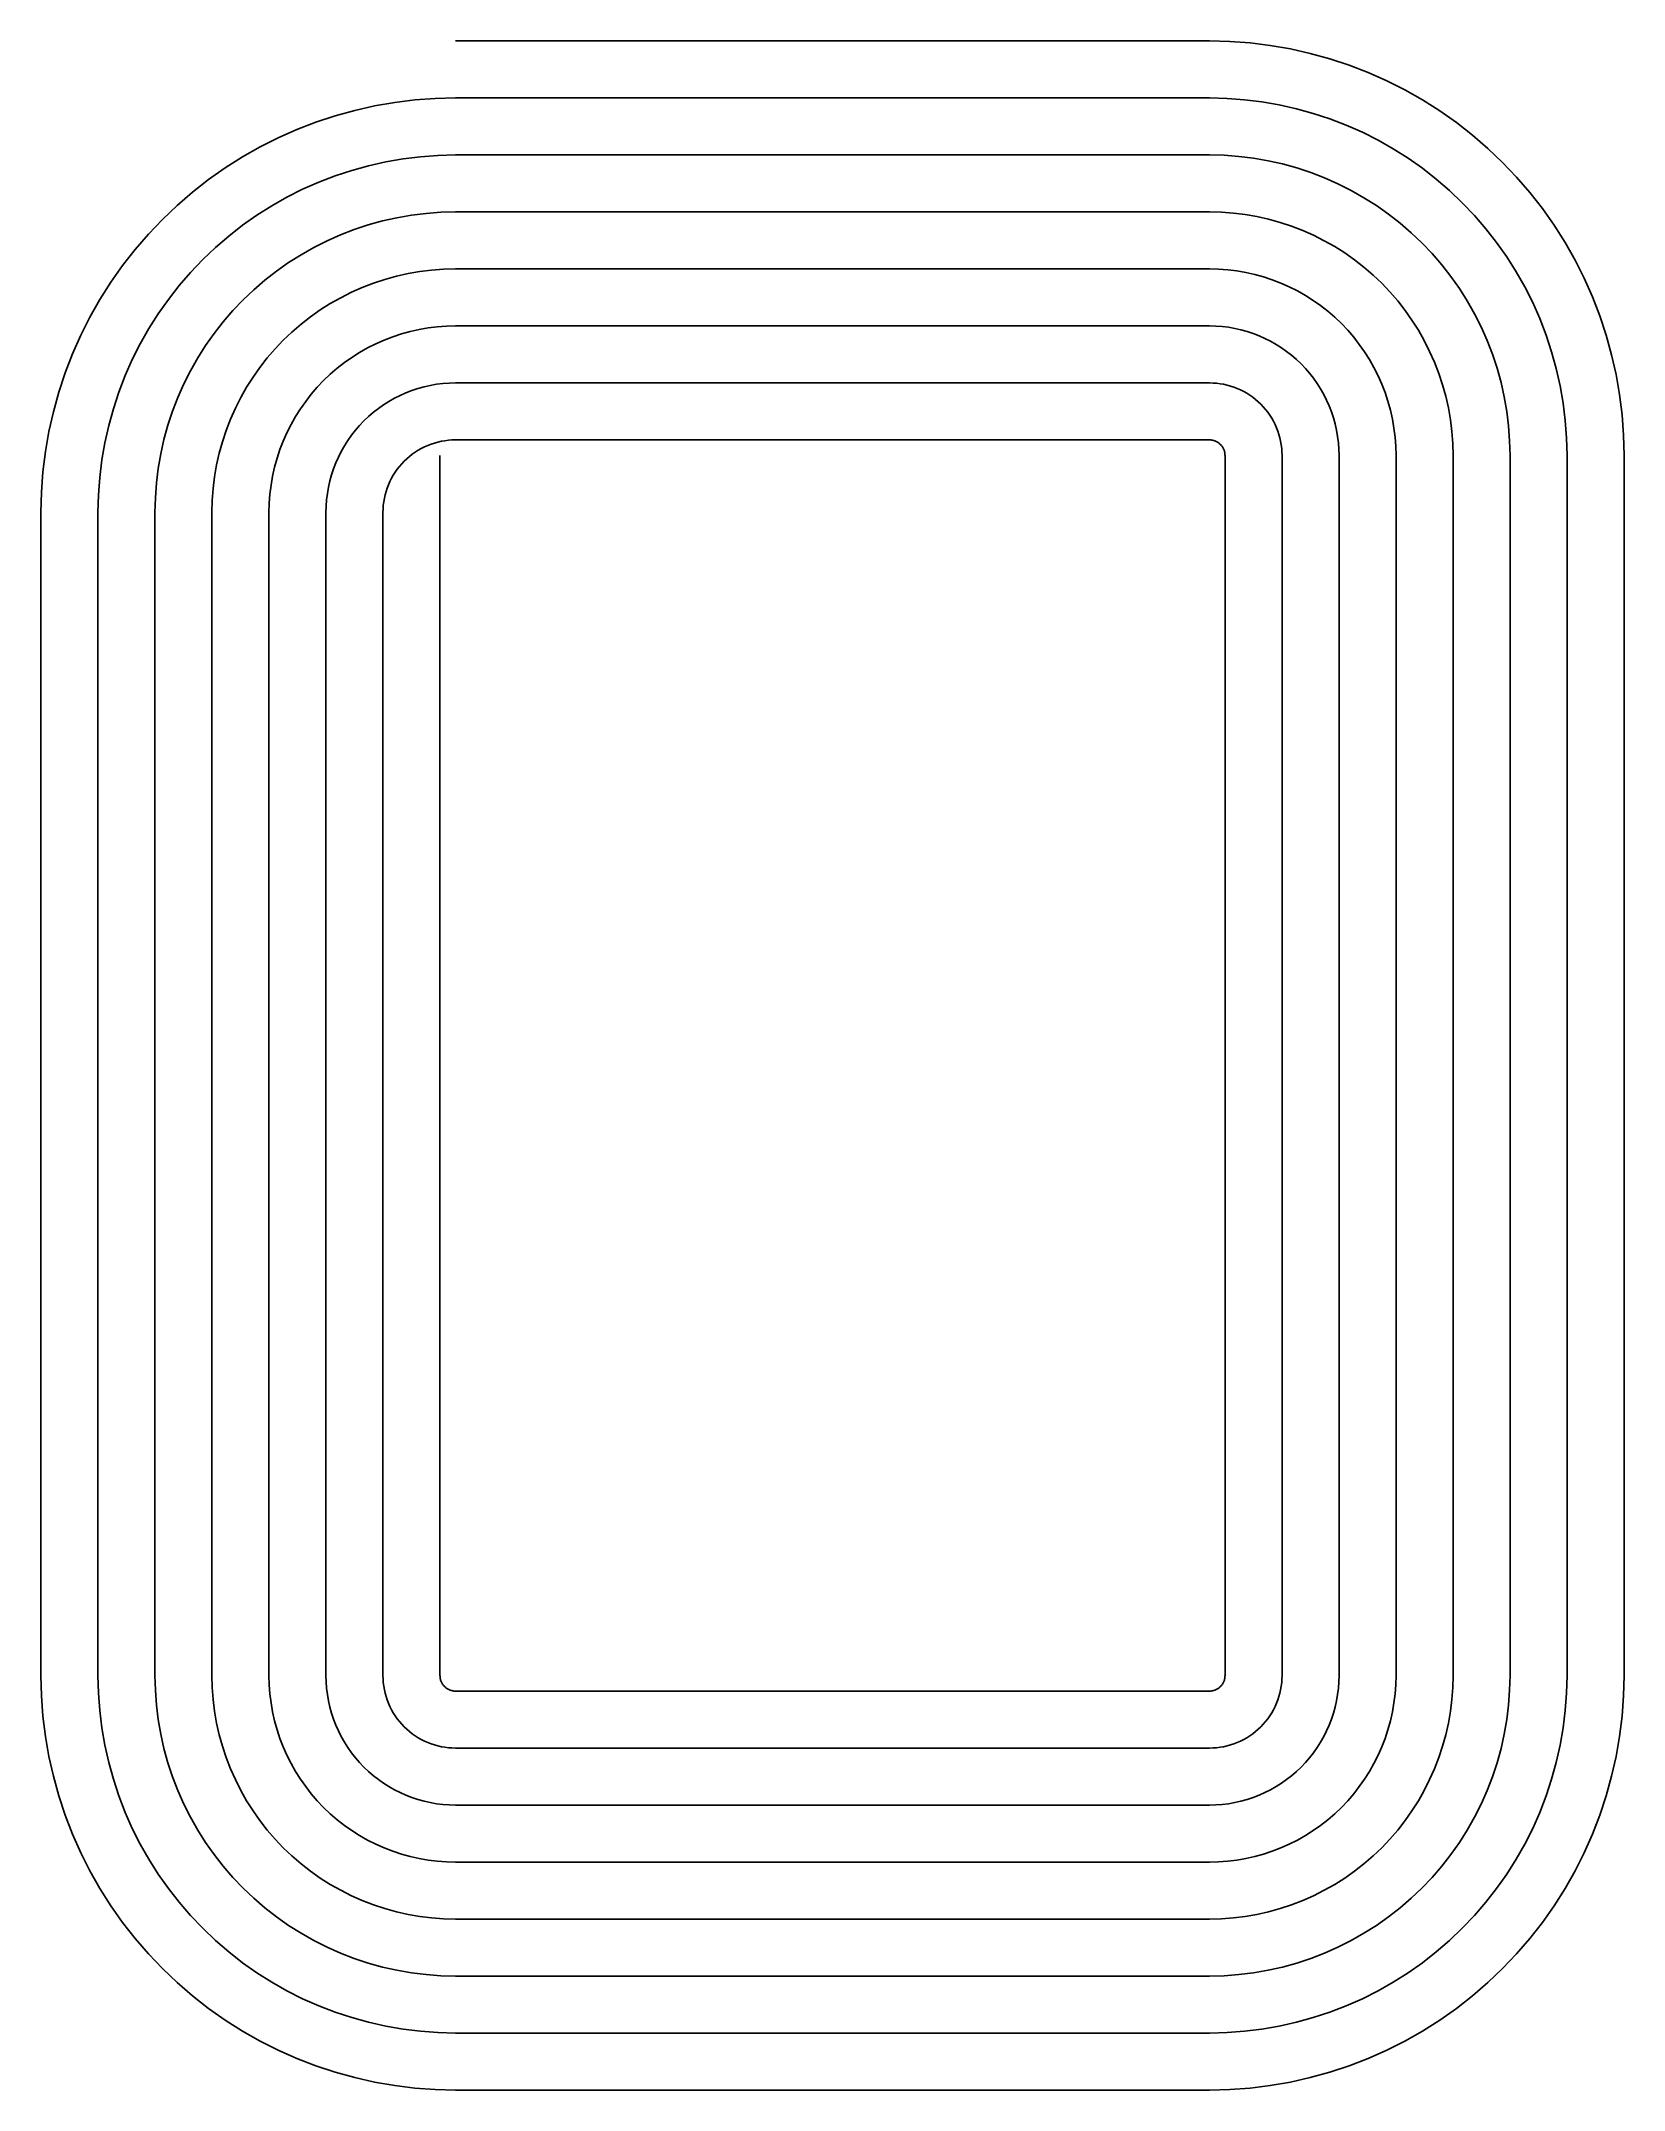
# Model space of a CAD drawing. Extents: x -15.3 to 15.3, y -19.8 to 19.8.
import ezdxf

# ---------------------------------------------------------------- set-up
doc = ezdxf.new("R2010")
doc.units = 0

msp = doc.modelspace()

# ---------------------------------------------------------------- linework, layer by layer
at = {"layer": 'NFC_COIL'}
for p, q in [((-7.275, 19.775), (7.275, 19.775)), ((7.275, 19.775), (7.6675, 19.7654)), ((7.6675, 19.7654), (8.0591, 19.7365)), ((8.0591, 19.7365), (8.4488, 19.6884)), ((8.4488, 19.6884), (8.8357, 19.6213)), ((8.8357, 19.6213), (9.2188, 19.5353)), ((9.2188, 19.5353), (9.5973, 19.4305)), ((9.5973, 19.4305), (9.9701, 19.3074)), ((9.9701, 19.3074), (10.3365, 19.166)), ((10.3365, 19.166), (10.6954, 19.0069)), ((10.6954, 19.0069), (11.0462, 18.8304)), ((-8.4488, 18.5884), (-8.0591, 18.6365)), ((-8.0591, 18.6365), (-7.6675, 18.6654)), ((-7.6675, 18.6654), (-7.275, 18.675)), ((-7.275, 18.675), (7.275, 18.675)), ((7.275, 18.675), (7.6136, 18.6667)), ((7.6136, 18.6667), (7.9513, 18.6418)), ((7.9513, 18.6418), (8.2874, 18.6003)), ((8.2874, 18.6003), (8.6211, 18.5424)), ((11.0462, 18.8304), (11.3878, 18.6368)), ((11.3878, 18.6368), (11.7196, 18.4268)), ((-10.3365, 18.066), (-9.9701, 18.2074)), ((-9.9701, 18.2074), (-9.5973, 18.3305)), ((-9.5973, 18.3305), (-9.2188, 18.4353)), ((-9.2188, 18.4353), (-8.8357, 18.5213)), ((-8.8357, 18.5213), (-8.4488, 18.5884)), ((8.6211, 18.5424), (8.9516, 18.4682)), ((8.9516, 18.4682), (9.278, 18.3779)), ((9.278, 18.3779), (9.5995, 18.2717)), ((9.5995, 18.2717), (9.9155, 18.1498)), ((11.7196, 18.4268), (12.0406, 18.2007)), ((12.0406, 18.2007), (12.3501, 17.9591)), ((-11.0462, 17.7304), (-10.6954, 17.9069)), ((-10.6954, 17.9069), (-10.3365, 18.066)), ((9.9155, 18.1498), (10.2251, 18.0125)), ((10.2251, 18.0125), (10.5276, 17.8603)), ((10.5276, 17.8603), (10.8223, 17.6933)), ((12.3501, 17.9591), (12.6475, 17.7026)), ((-11.7196, 17.3268), (-11.3878, 17.5368)), ((-11.3878, 17.5368), (-11.0462, 17.7304)), ((-8.9516, 17.3682), (-8.6211, 17.4424)), ((-8.6211, 17.4424), (-8.2874, 17.5003)), ((-8.2874, 17.5003), (-7.9513, 17.5418)), ((-7.9513, 17.5418), (-7.6136, 17.5667)), ((-7.6136, 17.5667), (-7.275, 17.575)), ((-7.275, 17.575), (7.275, 17.575)), ((7.275, 17.575), (7.5596, 17.568)), ((7.5596, 17.568), (7.8435, 17.5471)), ((7.8435, 17.5471), (8.126, 17.5122)), ((8.126, 17.5122), (8.4065, 17.4636)), ((8.4065, 17.4636), (8.6843, 17.4012)), ((10.8223, 17.6933), (11.1084, 17.5121)), ((11.1084, 17.5121), (11.3853, 17.3171)), ((12.6475, 17.7026), (12.9319, 17.4319)), ((12.9319, 17.4319), (13.2026, 17.1475)), ((-12.3501, 16.8591), (-12.0406, 17.1007)), ((-12.0406, 17.1007), (-11.7196, 17.3268)), ((-10.2251, 16.9125), (-9.9155, 17.0498)), ((-9.9155, 17.0498), (-9.5995, 17.1717)), ((-9.5995, 17.1717), (-9.278, 17.2779)), ((-9.278, 17.2779), (-8.9516, 17.3682)), ((8.6843, 17.4012), (8.9587, 17.3253)), ((8.9587, 17.3253), (9.229, 17.236)), ((9.229, 17.236), (9.4946, 17.1335)), ((9.4946, 17.1335), (9.7548, 17.0181)), ((9.7548, 17.0181), (10.0091, 16.8901)), ((11.3853, 17.3171), (11.6523, 17.1088)), ((11.6523, 17.1088), (11.9088, 16.8876)), ((13.2026, 17.1475), (13.4591, 16.8501)), ((-12.6475, 16.6026), (-12.3501, 16.8591)), ((-10.8223, 16.5933), (-10.5276, 16.7603)), ((-10.5276, 16.7603), (-10.2251, 16.9125)), ((10.0091, 16.8901), (10.2568, 16.7498)), ((10.2568, 16.7498), (10.4973, 16.5975)), ((11.9088, 16.8876), (12.154, 16.654)), ((12.154, 16.654), (12.3876, 16.4088)), ((13.4591, 16.8501), (13.7007, 16.5406)), ((-13.2026, 16.0475), (-12.9319, 16.3319)), ((-12.9319, 16.3319), (-12.6475, 16.6026)), ((-11.6523, 16.0088), (-11.3853, 16.2171)), ((-11.3853, 16.2171), (-11.1084, 16.4121)), ((-11.1084, 16.4121), (-10.8223, 16.5933)), ((-9.229, 16.136), (-8.9587, 16.2253)), ((-8.9587, 16.2253), (-8.6843, 16.3012)), ((-8.6843, 16.3012), (-8.4065, 16.3636)), ((-8.4065, 16.3636), (-8.126, 16.4122)), ((-8.126, 16.4122), (-7.8435, 16.4471)), ((-7.8435, 16.4471), (-7.5596, 16.468)), ((-7.5596, 16.468), (-7.275, 16.475)), ((-7.275, 16.475), (7.275, 16.475)), ((7.275, 16.475), (7.5056, 16.4693)), ((7.5056, 16.4693), (7.7357, 16.4524)), ((7.7357, 16.4524), (7.9646, 16.4241)), ((7.9646, 16.4241), (8.1919, 16.3847)), ((8.1919, 16.3847), (8.417, 16.3341)), ((8.417, 16.3341), (8.6393, 16.2726)), ((8.6393, 16.2726), (8.8584, 16.2003)), ((10.4973, 16.5975), (10.7301, 16.4336)), ((10.7301, 16.4336), (10.9545, 16.2585)), ((10.9545, 16.2585), (11.17, 16.0725)), ((12.3876, 16.4088), (12.6088, 16.1523)), ((13.7007, 16.5406), (13.9268, 16.2196)), ((13.9268, 16.2196), (14.1368, 15.8878)), ((-13.4591, 15.7501), (-13.2026, 16.0475)), ((-11.9088, 15.7876), (-11.6523, 16.0088)), ((-10.0091, 15.7901), (-9.7548, 15.9181)), ((-9.7548, 15.9181), (-9.4946, 16.0335)), ((-9.4946, 16.0335), (-9.229, 16.136)), ((8.8584, 16.2003), (9.0736, 16.1172)), ((9.0736, 16.1172), (9.2845, 16.0237)), ((9.2845, 16.0237), (9.4906, 15.92)), ((9.4906, 15.92), (9.6913, 15.8063)), ((11.17, 16.0725), (11.3762, 15.8762)), ((11.3762, 15.8762), (11.5725, 15.67)), ((12.6088, 16.1523), (12.8171, 15.8853)), ((12.8171, 15.8853), (13.0121, 15.6084)), ((14.1368, 15.8878), (14.3304, 15.5462)), ((-13.9268, 15.1196), (-13.7007, 15.4406)), ((-13.7007, 15.4406), (-13.4591, 15.7501)), ((-12.3876, 15.3088), (-12.154, 15.554)), ((-12.154, 15.554), (-11.9088, 15.7876)), ((-10.7301, 15.3336), (-10.4973, 15.4975)), ((-10.4973, 15.4975), (-10.2568, 15.6498)), ((-10.2568, 15.6498), (-10.0091, 15.7901)), ((9.6913, 15.8063), (9.8862, 15.6829)), ((9.8862, 15.6829), (10.0748, 15.5501)), ((10.0748, 15.5501), (10.2566, 15.4081)), ((11.5725, 15.67), (11.7585, 15.4545)), ((11.7585, 15.4545), (11.9336, 15.2301)), ((13.0121, 15.6084), (13.1933, 15.3223)), ((14.3304, 15.5462), (14.5069, 15.1954)), ((-14.1368, 14.7878), (-13.9268, 15.1196)), ((-12.8171, 14.7853), (-12.6088, 15.0523)), ((-12.6088, 15.0523), (-12.3876, 15.3088)), ((-11.17, 14.9725), (-10.9545, 15.1585)), ((-10.9545, 15.1585), (-10.7301, 15.3336)), ((-9.0736, 15.0172), (-8.8584, 15.1003)), ((-8.8584, 15.1003), (-8.6393, 15.1726)), ((-8.6393, 15.1726), (-8.417, 15.2341)), ((-8.417, 15.2341), (-8.1919, 15.2847)), ((-8.1919, 15.2847), (-7.9646, 15.3241)), ((-7.9646, 15.3241), (-7.7357, 15.3524)), ((-7.7357, 15.3524), (-7.5056, 15.3693)), ((-7.5056, 15.3693), (-7.275, 15.375)), ((-7.275, 15.375), (7.275, 15.375)), ((7.275, 15.375), (7.4516, 15.3707)), ((7.4516, 15.3707), (7.6279, 15.3577)), ((7.6279, 15.3577), (7.8032, 15.336)), ((7.8032, 15.336), (7.9773, 15.3058)), ((7.9773, 15.3058), (8.1497, 15.2671)), ((8.1497, 15.2671), (8.32, 15.22)), ((8.32, 15.22), (8.4878, 15.1646)), ((8.4878, 15.1646), (8.6527, 15.101)), ((8.6527, 15.101), (8.8142, 15.0294)), ((8.8142, 15.0294), (8.972, 14.9499)), ((10.2566, 15.4081), (10.4313, 15.2575)), ((10.4313, 15.2575), (10.5984, 15.0984)), ((10.5984, 15.0984), (10.7575, 14.9313)), ((11.9336, 15.2301), (12.0975, 14.9973)), ((13.1933, 15.3223), (13.3603, 15.0276)), ((14.5069, 15.1954), (14.666, 14.8365)), ((-14.3304, 14.4462), (-14.1368, 14.7878)), ((-13.0121, 14.5084), (-12.8171, 14.7853)), ((-11.5725, 14.57), (-11.3762, 14.7762)), ((-11.3762, 14.7762), (-11.17, 14.9725)), ((-9.8862, 14.5829), (-9.6913, 14.7063)), ((-9.6913, 14.7063), (-9.4906, 14.82)), ((-9.4906, 14.82), (-9.2845, 14.9237)), ((-9.2845, 14.9237), (-9.0736, 15.0172)), ((8.972, 14.9499), (9.1258, 14.8628)), ((9.1258, 14.8628), (9.2751, 14.7683)), ((9.2751, 14.7683), (9.4195, 14.6665)), ((9.4195, 14.6665), (9.5588, 14.5578)), ((10.7575, 14.9313), (10.9081, 14.7566)), ((10.9081, 14.7566), (11.0501, 14.5748)), ((12.0975, 14.9973), (12.2498, 14.7568)), ((12.2498, 14.7568), (12.3901, 14.5091)), ((13.3603, 15.0276), (13.5125, 14.7251)), ((13.5125, 14.7251), (13.6498, 14.4155)), ((14.666, 14.8365), (14.8074, 14.4701)), ((-14.5069, 14.0954), (-14.3304, 14.4462)), ((-13.1933, 14.2223), (-13.0121, 14.5084)), ((-11.9336, 14.1301), (-11.7585, 14.3545)), ((-11.7585, 14.3545), (-11.5725, 14.57)), ((-10.4313, 14.1575), (-10.2566, 14.3081)), ((-10.2566, 14.3081), (-10.0748, 14.4501)), ((-10.0748, 14.4501), (-9.8862, 14.5829)), ((-7.8032, 14.236), (-7.6279, 14.2577)), ((-7.6279, 14.2577), (-7.4516, 14.2707)), ((-7.4516, 14.2707), (-7.275, 14.275)), ((-7.275, 14.275), (7.275, 14.275)), ((7.275, 14.275), (7.3977, 14.272)), ((7.3977, 14.272), (7.52, 14.263)), ((7.52, 14.263), (7.6418, 14.2479)), ((7.6418, 14.2479), (7.7627, 14.227)), ((9.5588, 14.5578), (9.6926, 14.4424)), ((9.6926, 14.4424), (9.8206, 14.3206)), ((9.8206, 14.3206), (9.9424, 14.1926)), ((11.0501, 14.5748), (11.1829, 14.3862)), ((11.1829, 14.3862), (11.3063, 14.1913)), ((12.3901, 14.5091), (12.5181, 14.2548)), ((12.5181, 14.2548), (12.6335, 13.9946)), ((13.6498, 14.4155), (13.7717, 14.0995)), ((14.8074, 14.4701), (14.9305, 14.0973)), ((-14.666, 13.7365), (-14.5069, 14.0954)), ((-13.5125, 13.6251), (-13.3603, 13.9276)), ((-13.3603, 13.9276), (-13.1933, 14.2223)), ((-12.2498, 13.6568), (-12.0975, 13.8973)), ((-12.0975, 13.8973), (-11.9336, 14.1301)), ((-10.7575, 13.8313), (-10.5984, 13.9984)), ((-10.5984, 13.9984), (-10.4313, 14.1575)), ((-9.1258, 13.7628), (-8.972, 13.8499)), ((-8.972, 13.8499), (-8.8142, 13.9294)), ((-8.8142, 13.9294), (-8.6527, 14.001)), ((-8.6527, 14.001), (-8.4878, 14.0646)), ((-8.4878, 14.0646), (-8.32, 14.12)), ((-8.32, 14.12), (-8.1497, 14.1671)), ((-8.1497, 14.1671), (-7.9773, 14.2058)), ((-7.9773, 14.2058), (-7.8032, 14.236)), ((7.7627, 14.227), (7.8825, 14.2001)), ((7.8825, 14.2001), (8.0007, 14.1674)), ((8.0007, 14.1674), (8.1172, 14.1289)), ((8.1172, 14.1289), (8.2317, 14.0847)), ((8.2317, 14.0847), (8.3439, 14.035)), ((8.3439, 14.035), (8.4535, 13.9798)), ((8.4535, 13.9798), (8.5603, 13.9193)), ((8.5603, 13.9193), (8.6639, 13.8537)), ((8.6639, 13.8537), (8.7642, 13.783)), ((9.9424, 14.1926), (10.0578, 14.0588)), ((10.0578, 14.0588), (10.1665, 13.9195)), ((10.1665, 13.9195), (10.2683, 13.7751)), ((11.3063, 14.1913), (11.42, 13.9906)), ((11.42, 13.9906), (11.5237, 13.7845)), ((12.6335, 13.9946), (12.736, 13.729)), ((13.7717, 14.0995), (13.8779, 13.778)), ((14.9305, 14.0973), (15.0353, 13.7188)), ((-14.8074, 13.3701), (-14.666, 13.7365)), ((-13.6498, 13.3155), (-13.5125, 13.6251)), ((-12.3901, 13.4091), (-12.2498, 13.6568)), ((-11.1829, 13.2862), (-11.0501, 13.4748)), ((-11.0501, 13.4748), (-10.9081, 13.6566)), ((-10.9081, 13.6566), (-10.7575, 13.8313)), ((-9.6926, 13.3424), (-9.5588, 13.4578)), ((-9.5588, 13.4578), (-9.4195, 13.5665)), ((-9.4195, 13.5665), (-9.2751, 13.6683)), ((-9.2751, 13.6683), (-9.1258, 13.7628)), ((8.7642, 13.783), (8.861, 13.7075)), ((8.861, 13.7075), (8.9539, 13.6274)), ((8.9539, 13.6274), (9.0428, 13.5428)), ((9.0428, 13.5428), (9.1274, 13.4539)), ((9.1274, 13.4539), (9.2075, 13.361)), ((10.2683, 13.7751), (10.3628, 13.6258)), ((10.3628, 13.6258), (10.4499, 13.472)), ((10.4499, 13.472), (10.5294, 13.3142)), ((11.5237, 13.7845), (11.6172, 13.5736)), ((11.6172, 13.5736), (11.7003, 13.3584)), ((12.736, 13.729), (12.8253, 13.4587)), ((12.8253, 13.4587), (12.9012, 13.1843)), ((13.8779, 13.778), (13.9682, 13.4516)), ((13.9682, 13.4516), (14.0424, 13.1211)), ((15.0353, 13.7188), (15.1213, 13.3357)), ((-14.9305, 12.9973), (-14.8074, 13.3701)), ((-13.7717, 12.9995), (-13.6498, 13.3155)), ((-12.6335, 12.8946), (-12.5181, 13.1548)), ((-12.5181, 13.1548), (-12.3901, 13.4091)), ((-11.42, 12.8906), (-11.3063, 13.0913)), ((-11.3063, 13.0913), (-11.1829, 13.2862)), ((-10.0578, 12.9588), (-9.9424, 13.0926)), ((-9.9424, 13.0926), (-9.8206, 13.2206)), ((-9.8206, 13.2206), (-9.6926, 13.3424)), ((-8.1172, 13.0289), (-8.0007, 13.0674)), ((-8.0007, 13.0674), (-7.8825, 13.1001)), ((-7.8825, 13.1001), (-7.7627, 13.127)), ((-7.7627, 13.127), (-7.6418, 13.1479)), ((-7.6418, 13.1479), (-7.52, 13.163)), ((-7.52, 13.163), (-7.3977, 13.172)), ((-7.3977, 13.172), (-7.275, 13.175)), ((-7.275, 13.175), (7.275, 13.175)), ((7.275, 13.175), (7.3437, 13.1733)), ((7.3437, 13.1733), (7.4122, 13.1683)), ((7.4122, 13.1683), (7.4804, 13.1598)), ((7.4804, 13.1598), (7.5481, 13.1481)), ((7.5481, 13.1481), (7.6152, 13.133)), ((7.6152, 13.133), (7.6814, 13.1147)), ((7.6814, 13.1147), (7.7466, 13.0932)), ((7.7466, 13.0932), (7.8108, 13.0684)), ((7.8108, 13.0684), (7.8736, 13.0406)), ((9.2075, 13.361), (9.283, 13.2642)), ((9.283, 13.2642), (9.3537, 13.1639)), ((9.3537, 13.1639), (9.4193, 13.0603)), ((9.4193, 13.0603), (9.4798, 12.9535)), ((10.5294, 13.3142), (10.601, 13.1527)), ((10.601, 13.1527), (10.6646, 12.9878)), ((11.7003, 13.3584), (11.7726, 13.1393)), ((11.7726, 13.1393), (11.8341, 12.917)), ((12.9012, 13.1843), (12.9636, 12.9065)), ((14.0424, 13.1211), (14.1003, 12.7874)), ((15.1213, 13.3357), (15.1884, 12.9488)), ((-15.0353, 12.6188), (-14.9305, 12.9973)), ((-13.9682, 12.3516), (-13.8779, 12.678)), ((-13.8779, 12.678), (-13.7717, 12.9995)), ((-12.736, 12.629), (-12.6335, 12.8946)), ((-11.6172, 12.4736), (-11.5237, 12.6845)), ((-11.5237, 12.6845), (-11.42, 12.8906)), ((-10.3628, 12.5258), (-10.2683, 12.6751)), ((-10.2683, 12.6751), (-10.1665, 12.8195)), ((-10.1665, 12.8195), (-10.0578, 12.9588)), ((-8.861, 12.6075), (-8.7642, 12.683)), ((-8.7642, 12.683), (-8.6639, 12.7537)), ((-8.6639, 12.7537), (-8.5603, 12.8193)), ((-8.5603, 12.8193), (-8.4535, 12.8798)), ((-8.4535, 12.8798), (-8.3439, 12.935)), ((-8.3439, 12.935), (-8.2317, 12.9847)), ((-8.2317, 12.9847), (-8.1172, 13.0289)), ((7.8736, 13.0406), (7.935, 13.0097)), ((7.935, 13.0097), (7.9947, 12.9758)), ((7.9947, 12.9758), (8.0528, 12.9391)), ((8.0528, 12.9391), (8.109, 12.8995)), ((8.109, 12.8995), (8.1632, 12.8572)), ((8.1632, 12.8572), (8.2152, 12.8123)), ((8.2152, 12.8123), (8.2649, 12.7649)), ((8.2649, 12.7649), (8.3123, 12.7152)), ((8.3123, 12.7152), (8.3572, 12.6632)), ((8.3572, 12.6632), (8.3995, 12.609)), ((9.4798, 12.9535), (9.535, 12.8439)), ((9.535, 12.8439), (9.5847, 12.7317)), ((9.5847, 12.7317), (9.6289, 12.6172)), ((10.6646, 12.9878), (10.72, 12.82)), ((10.72, 12.82), (10.7671, 12.6497)), ((11.8341, 12.917), (11.8847, 12.6919)), ((11.8847, 12.6919), (11.9241, 12.4646)), ((12.9636, 12.9065), (13.0122, 12.626)), ((14.1003, 12.7874), (14.1418, 12.4513)), ((15.1884, 12.9488), (15.2365, 12.5591)), ((-15.1213, 12.2357), (-15.0353, 12.6188)), ((-14.0424, 12.0211), (-13.9682, 12.3516)), ((-12.9012, 12.0843), (-12.8253, 12.3587)), ((-12.8253, 12.3587), (-12.736, 12.629)), ((-11.7003, 12.2584), (-11.6172, 12.4736)), ((-10.5294, 12.2142), (-10.4499, 12.372)), ((-10.4499, 12.372), (-10.3628, 12.5258)), ((-9.283, 12.1642), (-9.2075, 12.261)), ((-9.2075, 12.261), (-9.1274, 12.3539)), ((-9.1274, 12.3539), (-9.0428, 12.4428)), ((-9.0428, 12.4428), (-8.9539, 12.5274)), ((-8.9539, 12.5274), (-8.861, 12.6075)), ((8.3995, 12.609), (8.4391, 12.5528)), ((8.4391, 12.5528), (8.4758, 12.4947)), ((8.4758, 12.4947), (8.5097, 12.435)), ((8.5097, 12.435), (8.5406, 12.3736)), ((8.5406, 12.3736), (8.5684, 12.3108)), ((8.5684, 12.3108), (8.5932, 12.2466)), ((9.6289, 12.6172), (9.6674, 12.5007)), ((9.6674, 12.5007), (9.7001, 12.3825)), ((9.7001, 12.3825), (9.727, 12.2627)), ((9.727, 12.2627), (9.7479, 12.1418)), ((10.7671, 12.6497), (10.8058, 12.4773)), ((10.8058, 12.4773), (10.836, 12.3032)), ((10.836, 12.3032), (10.8577, 12.1279)), ((11.9241, 12.4646), (11.9524, 12.2357)), ((13.0122, 12.626), (13.0471, 12.3435)), ((13.0471, 12.3435), (13.068, 12.0596)), ((14.1418, 12.4513), (14.1667, 12.1136)), ((15.2365, 12.5591), (15.2654, 12.1675)), ((-15.1884, 11.8488), (-15.1213, 12.2357)), ((-14.1003, 11.6874), (-14.0424, 12.0211)), ((-12.9636, 11.8065), (-12.9012, 12.0843)), ((-11.8341, 11.817), (-11.7726, 12.0393)), ((-11.7726, 12.0393), (-11.7003, 12.2584)), ((-10.72, 11.72), (-10.6646, 11.8878)), ((-10.6646, 11.8878), (-10.601, 12.0527)), ((-10.601, 12.0527), (-10.5294, 12.2142)), ((-9.4798, 11.8535), (-9.4193, 11.9603)), ((-9.4193, 11.9603), (-9.3537, 12.0639)), ((-9.3537, 12.0639), (-9.283, 12.1642)), ((-8.0528, 11.8391), (-7.9947, 11.8758)), ((-7.9947, 11.8758), (-7.935, 11.9097)), ((-7.935, 11.9097), (-7.8736, 11.9406)), ((-7.8736, 11.9406), (-7.8108, 11.9684)), ((-7.8108, 11.9684), (-7.7466, 11.9932)), ((-7.7466, 11.9932), (-7.6814, 12.0147)), ((-7.6814, 12.0147), (-7.6152, 12.033)), ((-7.6152, 12.033), (-7.5481, 12.0481)), ((-7.5481, 12.0481), (-7.4804, 12.0598)), ((-7.4804, 12.0598), (-7.4122, 12.0683)), ((-7.4122, 12.0683), (-7.3437, 12.0733)), ((-7.3437, 12.0733), (-7.275, 12.075)), ((-7.275, 12.075), (7.275, 12.075)), ((7.275, 12.075), (7.2897, 12.0746)), ((7.2897, 12.0746), (7.3044, 12.0736)), ((7.3044, 12.0736), (7.319, 12.0718)), ((7.319, 12.0718), (7.3335, 12.0692)), ((7.3335, 12.0692), (7.3479, 12.066)), ((7.3479, 12.066), (7.3621, 12.0621)), ((7.3621, 12.0621), (7.3761, 12.0575)), ((7.3761, 12.0575), (7.3898, 12.0522)), ((7.3898, 12.0522), (7.4033, 12.0462)), ((7.4033, 12.0462), (7.4164, 12.0396)), ((7.4164, 12.0396), (7.4292, 12.0323)), ((7.4292, 12.0323), (7.4417, 12.0244)), ((7.4417, 12.0244), (7.4537, 12.016)), ((7.4537, 12.016), (7.4653, 12.0069)), ((7.4653, 12.0069), (7.4765, 11.9973)), ((7.4765, 11.9973), (7.4871, 11.9871)), ((7.4871, 11.9871), (7.4973, 11.9765)), ((7.4973, 11.9765), (7.5069, 11.9653)), ((7.5069, 11.9653), (7.516, 11.9537)), ((7.516, 11.9537), (7.5244, 11.9417)), ((7.5244, 11.9417), (7.5323, 11.9292)), ((7.5323, 11.9292), (7.5396, 11.9164)), ((7.5396, 11.9164), (7.5462, 11.9033)), ((7.5462, 11.9033), (7.5522, 11.8898)), ((7.5522, 11.8898), (7.5575, 11.8761)), ((7.5575, 11.8761), (7.5621, 11.8621)), ((8.5932, 12.2466), (8.6147, 12.1814)), ((8.6147, 12.1814), (8.633, 12.1152)), ((8.633, 12.1152), (8.6481, 12.0481)), ((8.6481, 12.0481), (8.6598, 11.9804)), ((8.6598, 11.9804), (8.6683, 11.9122)), ((8.6683, 11.9122), (8.6733, 11.8437)), ((9.7479, 12.1418), (9.763, 12.02)), ((9.763, 12.02), (9.772, 11.8977)), ((9.772, 11.8977), (9.775, 11.775)), ((10.8577, 12.1279), (10.8707, 11.9516)), ((10.8707, 11.9516), (10.875, 11.775)), ((11.9524, 12.2357), (11.9693, 12.0056)), ((11.9693, 12.0056), (11.975, 11.775)), ((13.068, 12.0596), (13.075, 11.775)), ((14.1667, 12.1136), (14.175, 11.775)), ((15.2654, 12.1675), (15.275, 11.775)), ((-15.2365, 11.4591), (-15.1884, 11.8488)), ((-14.1418, 11.3513), (-14.1003, 11.6874)), ((-13.0471, 11.2435), (-13.0122, 11.526)), ((-13.0122, 11.526), (-12.9636, 11.8065)), ((-11.9241, 11.3646), (-11.8847, 11.5919)), ((-11.8847, 11.5919), (-11.8341, 11.817)), ((-10.8058, 11.3773), (-10.7671, 11.5497)), ((-10.7671, 11.5497), (-10.72, 11.72)), ((-9.6674, 11.4007), (-9.6289, 11.5172)), ((-9.6289, 11.5172), (-9.5847, 11.6317)), ((-9.5847, 11.6317), (-9.535, 11.7439)), ((-9.535, 11.7439), (-9.4798, 11.8535)), ((-8.4391, 11.4528), (-8.3995, 11.509)), ((-8.3995, 11.509), (-8.3572, 11.5632)), ((-8.3572, 11.5632), (-8.3123, 11.6152)), ((-8.3123, 11.6152), (-8.2649, 11.6649)), ((-8.2649, 11.6649), (-8.2152, 11.7123)), ((-8.2152, 11.7123), (-8.1632, 11.7572)), ((-8.1632, 11.7572), (-8.109, 11.7995)), ((-8.109, 11.7995), (-8.0528, 11.8391)), ((-7.575, -11.775), (-7.575, 11.775)), ((7.5621, 11.8621), (7.566, 11.8479)), ((7.566, 11.8479), (7.5692, 11.8335)), ((7.5692, 11.8335), (7.5718, 11.819)), ((7.5718, 11.819), (7.5736, 11.8044)), ((7.5736, 11.8044), (7.5746, 11.7897)), ((7.5746, 11.7897), (7.575, 11.775)), ((7.575, 11.775), (7.575, -11.775)), ((8.6733, 11.8437), (8.675, 11.775)), ((8.675, 11.775), (8.675, -11.775)), ((9.775, 11.775), (9.775, -11.775)), ((10.875, 11.775), (10.875, -11.775)), ((11.975, 11.775), (11.975, -11.775)), ((13.075, 11.775), (13.075, -11.775)), ((14.175, 11.775), (14.175, -11.775)), ((15.275, 11.775), (15.275, -11.775)), ((-15.2654, 11.0675), (-15.2365, 11.4591)), ((-14.1667, 11.0136), (-14.1418, 11.3513)), ((-13.068, 10.9596), (-13.0471, 11.2435)), ((-11.9693, 10.9056), (-11.9524, 11.1357)), ((-11.9524, 11.1357), (-11.9241, 11.3646)), ((-10.8577, 11.0279), (-10.836, 11.2032)), ((-10.836, 11.2032), (-10.8058, 11.3773)), ((-9.7479, 11.0418), (-9.727, 11.1627)), ((-9.727, 11.1627), (-9.7001, 11.2825)), ((-9.7001, 11.2825), (-9.6674, 11.4007)), ((-8.633, 11.0152), (-8.6147, 11.0814)), ((-8.6147, 11.0814), (-8.5932, 11.1466)), ((-8.5932, 11.1466), (-8.5684, 11.2108)), ((-8.5684, 11.2108), (-8.5406, 11.2736)), ((-8.5406, 11.2736), (-8.5097, 11.335)), ((-8.5097, 11.335), (-8.4758, 11.3947)), ((-8.4758, 11.3947), (-8.4391, 11.4528)), ((-15.275, 10.675), (-15.2654, 11.0675)), ((-14.175, 10.675), (-14.1667, 11.0136)), ((-13.075, 10.675), (-13.068, 10.9596)), ((-11.975, 10.675), (-11.9693, 10.9056)), ((-10.875, 10.675), (-10.8707, 10.8516)), ((-10.8707, 10.8516), (-10.8577, 11.0279)), ((-9.775, 10.675), (-9.772, 10.7977)), ((-9.772, 10.7977), (-9.763, 10.92)), ((-9.763, 10.92), (-9.7479, 11.0418)), ((-8.675, 10.675), (-8.6733, 10.7437)), ((-8.6733, 10.7437), (-8.6683, 10.8122)), ((-8.6683, 10.8122), (-8.6598, 10.8804)), ((-8.6598, 10.8804), (-8.6481, 10.9481)), ((-8.6481, 10.9481), (-8.633, 11.0152)), ((-15.275, -11.775), (-15.275, 10.675)), ((-14.175, -11.775), (-14.175, 10.675)), ((-13.075, -11.775), (-13.075, 10.675)), ((-11.975, -11.775), (-11.975, 10.675)), ((-10.875, -11.775), (-10.875, 10.675)), ((-9.775, -11.775), (-9.775, 10.675)), ((-8.675, -11.775), (-8.675, 10.675)), ((-15.2654, -12.1675), (-15.275, -11.775)), ((-14.1667, -12.1136), (-14.175, -11.775)), ((-13.068, -12.0596), (-13.075, -11.775)), ((-11.9693, -12.0056), (-11.975, -11.775)), ((-10.8707, -11.9516), (-10.875, -11.775)), ((-9.772, -11.8977), (-9.775, -11.775)), ((-8.6733, -11.8437), (-8.675, -11.775)), ((-8.6683, -11.9122), (-8.6733, -11.8437)), ((-7.5746, -11.7897), (-7.575, -11.775)), ((-7.5736, -11.8044), (-7.5746, -11.7897)), ((-7.5718, -11.819), (-7.5736, -11.8044)), ((-7.5692, -11.8335), (-7.5718, -11.819)), ((-7.566, -11.8479), (-7.5692, -11.8335)), ((-7.5621, -11.8621), (-7.566, -11.8479)), ((-7.5575, -11.8761), (-7.5621, -11.8621)), ((7.5621, -11.8621), (7.5575, -11.8761)), ((7.566, -11.8479), (7.5621, -11.8621)), ((7.5692, -11.8335), (7.566, -11.8479)), ((7.5718, -11.819), (7.5692, -11.8335)), ((7.5736, -11.8044), (7.5718, -11.819)), ((7.5746, -11.7897), (7.5736, -11.8044)), ((7.575, -11.775), (7.5746, -11.7897)), ((8.6733, -11.8437), (8.6683, -11.9122)), ((8.675, -11.775), (8.6733, -11.8437)), ((9.775, -11.775), (9.772, -11.8977)), ((10.875, -11.775), (10.8707, -11.9516)), ((11.975, -11.775), (11.9693, -12.0056)), ((13.075, -11.775), (13.068, -12.0596)), ((14.175, -11.775), (14.1667, -12.1136)), ((15.275, -11.775), (15.2654, -12.1675)), ((-15.2365, -12.5591), (-15.2654, -12.1675)), ((-14.1418, -12.4513), (-14.1667, -12.1136)), ((-13.0471, -12.3435), (-13.068, -12.0596)), ((-11.9524, -12.2357), (-11.9693, -12.0056)), ((-11.9241, -12.4646), (-11.9524, -12.2357)), ((-10.8577, -12.1279), (-10.8707, -11.9516)), ((-10.836, -12.3032), (-10.8577, -12.1279)), ((-9.763, -12.02), (-9.772, -11.8977)), ((-9.7479, -12.1418), (-9.763, -12.02)), ((-9.727, -12.2627), (-9.7479, -12.1418)), ((-8.6598, -11.9804), (-8.6683, -11.9122)), ((-8.6481, -12.0481), (-8.6598, -11.9804)), ((-8.633, -12.1152), (-8.6481, -12.0481)), ((-8.6147, -12.1814), (-8.633, -12.1152)), ((-8.5932, -12.2466), (-8.6147, -12.1814)), ((-8.5684, -12.3108), (-8.5932, -12.2466)), ((-7.5522, -11.8898), (-7.5575, -11.8761)), ((-7.5462, -11.9033), (-7.5522, -11.8898)), ((-7.5396, -11.9164), (-7.5462, -11.9033)), ((-7.5323, -11.9292), (-7.5396, -11.9164)), ((-7.5244, -11.9417), (-7.5323, -11.9292)), ((-7.516, -11.9537), (-7.5244, -11.9417)), ((-7.5069, -11.9653), (-7.516, -11.9537)), ((-7.4973, -11.9765), (-7.5069, -11.9653)), ((-7.4871, -11.9871), (-7.4973, -11.9765)), ((-7.4765, -11.9973), (-7.4871, -11.9871)), ((-7.4653, -12.0069), (-7.4765, -11.9973)), ((-7.4537, -12.016), (-7.4653, -12.0069)), ((-7.4417, -12.0244), (-7.4537, -12.016)), ((-7.4292, -12.0323), (-7.4417, -12.0244)), ((-7.4164, -12.0396), (-7.4292, -12.0323)), ((-7.4033, -12.0462), (-7.4164, -12.0396)), ((-7.3898, -12.0522), (-7.4033, -12.0462)), ((-7.3761, -12.0575), (-7.3898, -12.0522)), ((-7.3621, -12.0621), (-7.3761, -12.0575)), ((-7.3479, -12.066), (-7.3621, -12.0621)), ((-7.3335, -12.0692), (-7.3479, -12.066)), ((-7.319, -12.0718), (-7.3335, -12.0692)), ((-7.3044, -12.0736), (-7.319, -12.0718)), ((-7.2897, -12.0746), (-7.3044, -12.0736)), ((-7.275, -12.075), (-7.2897, -12.0746)), ((7.275, -12.075), (-7.275, -12.075)), ((7.2897, -12.0746), (7.275, -12.075)), ((7.3044, -12.0736), (7.2897, -12.0746)), ((7.319, -12.0718), (7.3044, -12.0736)), ((7.3335, -12.0692), (7.319, -12.0718)), ((7.3479, -12.066), (7.3335, -12.0692)), ((7.3621, -12.0621), (7.3479, -12.066)), ((7.3761, -12.0575), (7.3621, -12.0621)), ((7.3898, -12.0522), (7.3761, -12.0575)), ((7.4033, -12.0462), (7.3898, -12.0522)), ((7.4164, -12.0396), (7.4033, -12.0462)), ((7.4292, -12.0323), (7.4164, -12.0396)), ((7.4417, -12.0244), (7.4292, -12.0323)), ((7.4537, -12.016), (7.4417, -12.0244)), ((7.4653, -12.0069), (7.4537, -12.016)), ((7.4765, -11.9973), (7.4653, -12.0069)), ((7.4871, -11.9871), (7.4765, -11.9973)), ((7.4973, -11.9765), (7.4871, -11.9871)), ((7.5069, -11.9653), (7.4973, -11.9765)), ((7.516, -11.9537), (7.5069, -11.9653)), ((7.5244, -11.9417), (7.516, -11.9537)), ((7.5323, -11.9292), (7.5244, -11.9417)), ((7.5396, -11.9164), (7.5323, -11.9292)), ((7.5462, -11.9033), (7.5396, -11.9164)), ((7.5522, -11.8898), (7.5462, -11.9033)), ((7.5575, -11.8761), (7.5522, -11.8898)), ((8.5932, -12.2466), (8.5684, -12.3108)), ((8.6147, -12.1814), (8.5932, -12.2466)), ((8.633, -12.1152), (8.6147, -12.1814)), ((8.6481, -12.0481), (8.633, -12.1152)), ((8.6598, -11.9804), (8.6481, -12.0481)), ((8.6683, -11.9122), (8.6598, -11.9804)), ((9.7479, -12.1418), (9.727, -12.2627)), ((9.763, -12.02), (9.7479, -12.1418)), ((9.772, -11.8977), (9.763, -12.02)), ((10.8577, -12.1279), (10.836, -12.3032)), ((10.8707, -11.9516), (10.8577, -12.1279)), ((11.9524, -12.2357), (11.9241, -12.4646)), ((11.9693, -12.0056), (11.9524, -12.2357)), ((13.068, -12.0596), (13.0471, -12.3435)), ((14.1667, -12.1136), (14.1418, -12.4513)), ((15.2654, -12.1675), (15.2365, -12.5591)), ((-15.1884, -12.9488), (-15.2365, -12.5591)), ((-14.1003, -12.7874), (-14.1418, -12.4513)), ((-13.0122, -12.626), (-13.0471, -12.3435)), ((-12.9636, -12.9065), (-13.0122, -12.626)), ((-11.8847, -12.6919), (-11.9241, -12.4646)), ((-10.8058, -12.4773), (-10.836, -12.3032)), ((-10.7671, -12.6497), (-10.8058, -12.4773)), ((-10.72, -12.82), (-10.7671, -12.6497)), ((-9.7001, -12.3825), (-9.727, -12.2627)), ((-9.6674, -12.5007), (-9.7001, -12.3825)), ((-9.6289, -12.6172), (-9.6674, -12.5007)), ((-9.5847, -12.7317), (-9.6289, -12.6172)), ((-8.5406, -12.3736), (-8.5684, -12.3108)), ((-8.5097, -12.435), (-8.5406, -12.3736)), ((-8.4758, -12.4947), (-8.5097, -12.435)), ((-8.4391, -12.5528), (-8.4758, -12.4947)), ((-8.3995, -12.609), (-8.4391, -12.5528)), ((-8.3572, -12.6632), (-8.3995, -12.609)), ((8.3995, -12.609), (8.3572, -12.6632)), ((8.4391, -12.5528), (8.3995, -12.609)), ((8.4758, -12.4947), (8.4391, -12.5528)), ((8.5097, -12.435), (8.4758, -12.4947)), ((8.5406, -12.3736), (8.5097, -12.435)), ((8.5684, -12.3108), (8.5406, -12.3736)), ((9.6289, -12.6172), (9.5847, -12.7317)), ((9.6674, -12.5007), (9.6289, -12.6172)), ((9.7001, -12.3825), (9.6674, -12.5007)), ((9.727, -12.2627), (9.7001, -12.3825)), ((10.7671, -12.6497), (10.72, -12.82)), ((10.8058, -12.4773), (10.7671, -12.6497)), ((10.836, -12.3032), (10.8058, -12.4773)), ((11.9241, -12.4646), (11.8847, -12.6919)), ((13.0122, -12.626), (12.9636, -12.9065)), ((13.0471, -12.3435), (13.0122, -12.626)), ((14.1418, -12.4513), (14.1003, -12.7874)), ((15.2365, -12.5591), (15.1884, -12.9488)), ((-15.1213, -13.3357), (-15.1884, -12.9488)), ((-14.0424, -13.1211), (-14.1003, -12.7874)), ((-12.9012, -13.1843), (-12.9636, -12.9065)), ((-11.8341, -12.917), (-11.8847, -12.6919)), ((-11.7726, -13.1393), (-11.8341, -12.917)), ((-10.6646, -12.9878), (-10.72, -12.82)), ((-10.601, -13.1527), (-10.6646, -12.9878)), ((-9.535, -12.8439), (-9.5847, -12.7317)), ((-9.4798, -12.9535), (-9.535, -12.8439)), ((-9.4193, -13.0603), (-9.4798, -12.9535)), ((-8.3123, -12.7152), (-8.3572, -12.6632)), ((-8.2649, -12.7649), (-8.3123, -12.7152)), ((-8.2152, -12.8123), (-8.2649, -12.7649)), ((-8.1632, -12.8572), (-8.2152, -12.8123)), ((-8.109, -12.8995), (-8.1632, -12.8572)), ((-8.0528, -12.9391), (-8.109, -12.8995)), ((-7.9947, -12.9758), (-8.0528, -12.9391)), ((-7.935, -13.0097), (-7.9947, -12.9758)), ((-7.8736, -13.0406), (-7.935, -13.0097)), ((-7.8108, -13.0684), (-7.8736, -13.0406)), ((7.8736, -13.0406), (7.8108, -13.0684)), ((7.935, -13.0097), (7.8736, -13.0406)), ((7.9947, -12.9758), (7.935, -13.0097)), ((8.0528, -12.9391), (7.9947, -12.9758)), ((8.109, -12.8995), (8.0528, -12.9391)), ((8.1632, -12.8572), (8.109, -12.8995)), ((8.2152, -12.8123), (8.1632, -12.8572)), ((8.2649, -12.7649), (8.2152, -12.8123)), ((8.3123, -12.7152), (8.2649, -12.7649)), ((8.3572, -12.6632), (8.3123, -12.7152)), ((9.4798, -12.9535), (9.4193, -13.0603)), ((9.535, -12.8439), (9.4798, -12.9535)), ((9.5847, -12.7317), (9.535, -12.8439)), ((10.6646, -12.9878), (10.601, -13.1527)), ((10.72, -12.82), (10.6646, -12.9878)), ((11.8341, -12.917), (11.7726, -13.1393)), ((11.8847, -12.6919), (11.8341, -12.917)), ((12.9636, -12.9065), (12.9012, -13.1843)), ((14.1003, -12.7874), (14.0424, -13.1211)), ((15.1884, -12.9488), (15.1213, -13.3357)), ((-15.0353, -13.7188), (-15.1213, -13.3357)), ((-13.9682, -13.4516), (-14.0424, -13.1211)), ((-12.8253, -13.4587), (-12.9012, -13.1843)), ((-11.7003, -13.3584), (-11.7726, -13.1393)), ((-11.6172, -13.5736), (-11.7003, -13.3584)), ((-10.5294, -13.3142), (-10.601, -13.1527)), ((-10.4499, -13.472), (-10.5294, -13.3142)), ((-9.3537, -13.1639), (-9.4193, -13.0603)), ((-9.283, -13.2642), (-9.3537, -13.1639)), ((-9.2075, -13.361), (-9.283, -13.2642)), ((-9.1274, -13.4539), (-9.2075, -13.361)), ((-7.7466, -13.0932), (-7.8108, -13.0684)), ((-7.6814, -13.1147), (-7.7466, -13.0932)), ((-7.6152, -13.133), (-7.6814, -13.1147)), ((-7.5481, -13.1481), (-7.6152, -13.133)), ((-7.4804, -13.1598), (-7.5481, -13.1481)), ((-7.4122, -13.1683), (-7.4804, -13.1598)), ((-7.3437, -13.1733), (-7.4122, -13.1683)), ((-7.275, -13.175), (-7.3437, -13.1733)), ((7.275, -13.175), (-7.275, -13.175)), ((7.3437, -13.1733), (7.275, -13.175)), ((7.4122, -13.1683), (7.3437, -13.1733)), ((7.4804, -13.1598), (7.4122, -13.1683)), ((7.5481, -13.1481), (7.4804, -13.1598)), ((7.6152, -13.133), (7.5481, -13.1481)), ((7.6814, -13.1147), (7.6152, -13.133)), ((7.7466, -13.0932), (7.6814, -13.1147)), ((7.8108, -13.0684), (7.7466, -13.0932)), ((9.2075, -13.361), (9.1274, -13.4539)), ((9.283, -13.2642), (9.2075, -13.361)), ((9.3537, -13.1639), (9.283, -13.2642)), ((9.4193, -13.0603), (9.3537, -13.1639)), ((10.5294, -13.3142), (10.4499, -13.472)), ((10.601, -13.1527), (10.5294, -13.3142)), ((11.7003, -13.3584), (11.6172, -13.5736)), ((11.7726, -13.1393), (11.7003, -13.3584)), ((12.9012, -13.1843), (12.8253, -13.4587)), ((14.0424, -13.1211), (13.9682, -13.4516)), ((15.1213, -13.3357), (15.0353, -13.7188)), ((-14.9305, -14.0973), (-15.0353, -13.7188)), ((-13.8779, -13.778), (-13.9682, -13.4516)), ((-13.7717, -14.0995), (-13.8779, -13.778)), ((-12.736, -13.729), (-12.8253, -13.4587)), ((-12.6335, -13.9946), (-12.736, -13.729)), ((-11.5237, -13.7845), (-11.6172, -13.5736)), ((-11.42, -13.9906), (-11.5237, -13.7845)), ((-10.3628, -13.6258), (-10.4499, -13.472)), ((-10.2683, -13.7751), (-10.3628, -13.6258)), ((-10.1665, -13.9195), (-10.2683, -13.7751)), ((-9.0428, -13.5428), (-9.1274, -13.4539)), ((-8.9539, -13.6274), (-9.0428, -13.5428)), ((-8.861, -13.7075), (-8.9539, -13.6274)), ((-8.7642, -13.783), (-8.861, -13.7075)), ((-8.6639, -13.8537), (-8.7642, -13.783)), ((8.7642, -13.783), (8.6639, -13.8537)), ((8.861, -13.7075), (8.7642, -13.783)), ((8.9539, -13.6274), (8.861, -13.7075)), ((9.0428, -13.5428), (8.9539, -13.6274)), ((9.1274, -13.4539), (9.0428, -13.5428)), ((10.2683, -13.7751), (10.1665, -13.9195)), ((10.3628, -13.6258), (10.2683, -13.7751)), ((10.4499, -13.472), (10.3628, -13.6258)), ((11.5237, -13.7845), (11.42, -13.9906)), ((11.6172, -13.5736), (11.5237, -13.7845)), ((12.736, -13.729), (12.6335, -13.9946)), ((12.8253, -13.4587), (12.736, -13.729)), ((13.8779, -13.778), (13.7717, -14.0995)), ((13.9682, -13.4516), (13.8779, -13.778)), ((15.0353, -13.7188), (14.9305, -14.0973)), ((-14.8074, -14.4701), (-14.9305, -14.0973)), ((-13.6498, -14.4155), (-13.7717, -14.0995)), ((-12.5181, -14.2548), (-12.6335, -13.9946)), ((-11.3063, -14.1913), (-11.42, -13.9906)), ((-11.1829, -14.3862), (-11.3063, -14.1913)), ((-10.0578, -14.0588), (-10.1665, -13.9195)), ((-9.9424, -14.1926), (-10.0578, -14.0588)), ((-9.8206, -14.3206), (-9.9424, -14.1926)), ((-8.5603, -13.9193), (-8.6639, -13.8537)), ((-8.4535, -13.9798), (-8.5603, -13.9193)), ((-8.3439, -14.035), (-8.4535, -13.9798)), ((-8.2317, -14.0847), (-8.3439, -14.035)), ((-8.1172, -14.1289), (-8.2317, -14.0847)), ((-8.0007, -14.1674), (-8.1172, -14.1289)), ((-7.8825, -14.2001), (-8.0007, -14.1674)), ((-7.7627, -14.227), (-7.8825, -14.2001)), ((-7.6418, -14.2479), (-7.7627, -14.227)), ((7.7627, -14.227), (7.6418, -14.2479)), ((7.8825, -14.2001), (7.7627, -14.227)), ((8.0007, -14.1674), (7.8825, -14.2001)), ((8.1172, -14.1289), (8.0007, -14.1674)), ((8.2317, -14.0847), (8.1172, -14.1289)), ((8.3439, -14.035), (8.2317, -14.0847)), ((8.4535, -13.9798), (8.3439, -14.035)), ((8.5603, -13.9193), (8.4535, -13.9798)), ((8.6639, -13.8537), (8.5603, -13.9193)), ((9.9424, -14.1926), (9.8206, -14.3206)), ((10.0578, -14.0588), (9.9424, -14.1926)), ((10.1665, -13.9195), (10.0578, -14.0588)), ((11.3063, -14.1913), (11.1829, -14.3862)), ((11.42, -13.9906), (11.3063, -14.1913)), ((12.6335, -13.9946), (12.5181, -14.2548)), ((13.7717, -14.0995), (13.6498, -14.4155)), ((14.9305, -14.0973), (14.8074, -14.4701)), ((-14.666, -14.8365), (-14.8074, -14.4701)), ((-13.5125, -14.7251), (-13.6498, -14.4155)), ((-12.3901, -14.5091), (-12.5181, -14.2548)), ((-12.2498, -14.7568), (-12.3901, -14.5091)), ((-11.0501, -14.5748), (-11.1829, -14.3862)), ((-10.9081, -14.7566), (-11.0501, -14.5748)), ((-9.6926, -14.4424), (-9.8206, -14.3206)), ((-9.5588, -14.5578), (-9.6926, -14.4424)), ((-9.4195, -14.6665), (-9.5588, -14.5578)), ((-7.52, -14.263), (-7.6418, -14.2479)), ((-7.3977, -14.272), (-7.52, -14.263)), ((-7.275, -14.275), (-7.3977, -14.272)), ((7.275, -14.275), (-7.275, -14.275)), ((7.3977, -14.272), (7.275, -14.275)), ((7.52, -14.263), (7.3977, -14.272)), ((7.6418, -14.2479), (7.52, -14.263)), ((9.5588, -14.5578), (9.4195, -14.6665)), ((9.6926, -14.4424), (9.5588, -14.5578)), ((9.8206, -14.3206), (9.6926, -14.4424)), ((11.0501, -14.5748), (10.9081, -14.7566)), ((11.1829, -14.3862), (11.0501, -14.5748)), ((12.3901, -14.5091), (12.2498, -14.7568)), ((12.5181, -14.2548), (12.3901, -14.5091)), ((13.6498, -14.4155), (13.5125, -14.7251)), ((14.8074, -14.4701), (14.666, -14.8365)), ((-14.5069, -15.1954), (-14.666, -14.8365)), ((-13.3603, -15.0276), (-13.5125, -14.7251)), ((-13.1933, -15.3223), (-13.3603, -15.0276)), ((-12.0975, -14.9973), (-12.2498, -14.7568)), ((-11.9336, -15.2301), (-12.0975, -14.9973)), ((-10.7575, -14.9313), (-10.9081, -14.7566)), ((-10.5984, -15.0984), (-10.7575, -14.9313)), ((-9.2751, -14.7683), (-9.4195, -14.6665)), ((-9.1258, -14.8628), (-9.2751, -14.7683)), ((-8.972, -14.9499), (-9.1258, -14.8628)), ((-8.8142, -15.0294), (-8.972, -14.9499)), ((8.972, -14.9499), (8.8142, -15.0294)), ((9.1258, -14.8628), (8.972, -14.9499)), ((9.2751, -14.7683), (9.1258, -14.8628)), ((9.4195, -14.6665), (9.2751, -14.7683)), ((10.7575, -14.9313), (10.5984, -15.0984)), ((10.9081, -14.7566), (10.7575, -14.9313)), ((12.0975, -14.9973), (11.9336, -15.2301)), ((12.2498, -14.7568), (12.0975, -14.9973)), ((13.3603, -15.0276), (13.1933, -15.3223)), ((13.5125, -14.7251), (13.3603, -15.0276)), ((14.666, -14.8365), (14.5069, -15.1954)), ((-14.3304, -15.5462), (-14.5069, -15.1954)), ((-13.0121, -15.6084), (-13.1933, -15.3223)), ((-11.7585, -15.4545), (-11.9336, -15.2301)), ((-10.4313, -15.2575), (-10.5984, -15.0984)), ((-10.2566, -15.4081), (-10.4313, -15.2575)), ((-10.0748, -15.5501), (-10.2566, -15.4081)), ((-8.6527, -15.101), (-8.8142, -15.0294)), ((-8.4878, -15.1646), (-8.6527, -15.101)), ((-8.32, -15.22), (-8.4878, -15.1646)), ((-8.1497, -15.2671), (-8.32, -15.22)), ((-7.9773, -15.3058), (-8.1497, -15.2671)), ((-7.8032, -15.336), (-7.9773, -15.3058)), ((-7.6279, -15.3577), (-7.8032, -15.336)), ((-7.4516, -15.3707), (-7.6279, -15.3577)), ((-7.275, -15.375), (-7.4516, -15.3707)), ((7.275, -15.375), (-7.275, -15.375)), ((7.4516, -15.3707), (7.275, -15.375)), ((7.6279, -15.3577), (7.4516, -15.3707)), ((7.8032, -15.336), (7.6279, -15.3577)), ((7.9773, -15.3058), (7.8032, -15.336)), ((8.1497, -15.2671), (7.9773, -15.3058)), ((8.32, -15.22), (8.1497, -15.2671)), ((8.4878, -15.1646), (8.32, -15.22)), ((8.6527, -15.101), (8.4878, -15.1646)), ((8.8142, -15.0294), (8.6527, -15.101)), ((10.2566, -15.4081), (10.0748, -15.5501)), ((10.4313, -15.2575), (10.2566, -15.4081)), ((10.5984, -15.0984), (10.4313, -15.2575)), ((11.9336, -15.2301), (11.7585, -15.4545)), ((13.1933, -15.3223), (13.0121, -15.6084)), ((14.5069, -15.1954), (14.3304, -15.5462)), ((-14.1368, -15.8878), (-14.3304, -15.5462)), ((-12.8171, -15.8853), (-13.0121, -15.6084)), ((-11.5725, -15.67), (-11.7585, -15.4545)), ((-11.3762, -15.8762), (-11.5725, -15.67)), ((-9.8862, -15.6829), (-10.0748, -15.5501)), ((-9.6913, -15.8063), (-9.8862, -15.6829)), ((-9.4906, -15.92), (-9.6913, -15.8063)), ((9.6913, -15.8063), (9.4906, -15.92)), ((9.8862, -15.6829), (9.6913, -15.8063)), ((10.0748, -15.5501), (9.8862, -15.6829)), ((11.5725, -15.67), (11.3762, -15.8762)), ((11.7585, -15.4545), (11.5725, -15.67)), ((13.0121, -15.6084), (12.8171, -15.8853)), ((14.3304, -15.5462), (14.1368, -15.8878)), ((-13.9268, -16.2196), (-14.1368, -15.8878)), ((-12.6088, -16.1523), (-12.8171, -15.8853)), ((-12.3876, -16.4088), (-12.6088, -16.1523)), ((-11.17, -16.0725), (-11.3762, -15.8762)), ((-10.9545, -16.2585), (-11.17, -16.0725)), ((-9.2845, -16.0237), (-9.4906, -15.92)), ((-9.0736, -16.1172), (-9.2845, -16.0237)), ((-8.8584, -16.2003), (-9.0736, -16.1172)), ((-8.6393, -16.2726), (-8.8584, -16.2003)), ((8.8584, -16.2003), (8.6393, -16.2726)), ((9.0736, -16.1172), (8.8584, -16.2003)), ((9.2845, -16.0237), (9.0736, -16.1172)), ((9.4906, -15.92), (9.2845, -16.0237)), ((11.17, -16.0725), (10.9545, -16.2585)), ((11.3762, -15.8762), (11.17, -16.0725)), ((12.6088, -16.1523), (12.3876, -16.4088)), ((12.8171, -15.8853), (12.6088, -16.1523)), ((14.1368, -15.8878), (13.9268, -16.2196)), ((-13.7007, -16.5406), (-13.9268, -16.2196)), ((-13.4591, -16.8501), (-13.7007, -16.5406)), ((-12.154, -16.654), (-12.3876, -16.4088)), ((-10.7301, -16.4336), (-10.9545, -16.2585)), ((-10.4973, -16.5975), (-10.7301, -16.4336)), ((-10.2568, -16.7498), (-10.4973, -16.5975)), ((-8.417, -16.3341), (-8.6393, -16.2726)), ((-8.1919, -16.3847), (-8.417, -16.3341)), ((-7.9646, -16.4241), (-8.1919, -16.3847)), ((-7.7357, -16.4524), (-7.9646, -16.4241)), ((-7.5056, -16.4693), (-7.7357, -16.4524)), ((-7.275, -16.475), (-7.5056, -16.4693)), ((7.275, -16.475), (-7.275, -16.475)), ((7.5056, -16.4693), (7.275, -16.475)), ((7.7357, -16.4524), (7.5056, -16.4693)), ((7.9646, -16.4241), (7.7357, -16.4524)), ((8.1919, -16.3847), (7.9646, -16.4241)), ((8.417, -16.3341), (8.1919, -16.3847)), ((8.6393, -16.2726), (8.417, -16.3341)), ((10.4973, -16.5975), (10.2568, -16.7498)), ((10.7301, -16.4336), (10.4973, -16.5975)), ((10.9545, -16.2585), (10.7301, -16.4336)), ((12.3876, -16.4088), (12.154, -16.654)), ((13.7007, -16.5406), (13.4591, -16.8501)), ((13.9268, -16.2196), (13.7007, -16.5406)), ((-13.2026, -17.1475), (-13.4591, -16.8501)), ((-11.9088, -16.8876), (-12.154, -16.654)), ((-11.6523, -17.1088), (-11.9088, -16.8876)), ((-10.0091, -16.8901), (-10.2568, -16.7498)), ((-9.7548, -17.0181), (-10.0091, -16.8901)), ((10.0091, -16.8901), (9.7548, -17.0181)), ((10.2568, -16.7498), (10.0091, -16.8901)), ((11.9088, -16.8876), (11.6523, -17.1088)), ((12.154, -16.654), (11.9088, -16.8876)), ((13.4591, -16.8501), (13.2026, -17.1475)), ((-12.9319, -17.4319), (-13.2026, -17.1475)), ((-11.3853, -17.3171), (-11.6523, -17.1088)), ((-11.1084, -17.5121), (-11.3853, -17.3171)), ((-9.4946, -17.1335), (-9.7548, -17.0181)), ((-9.229, -17.236), (-9.4946, -17.1335)), ((-8.9587, -17.3253), (-9.229, -17.236)), ((-8.6843, -17.4012), (-8.9587, -17.3253)), ((-8.4065, -17.4636), (-8.6843, -17.4012)), ((8.6843, -17.4012), (8.4065, -17.4636)), ((8.9587, -17.3253), (8.6843, -17.4012)), ((9.229, -17.236), (8.9587, -17.3253)), ((9.4946, -17.1335), (9.229, -17.236)), ((9.7548, -17.0181), (9.4946, -17.1335)), ((11.3853, -17.3171), (11.1084, -17.5121)), ((11.6523, -17.1088), (11.3853, -17.3171)), ((13.2026, -17.1475), (12.9319, -17.4319)), ((-12.6475, -17.7026), (-12.9319, -17.4319)), ((-12.3501, -17.9591), (-12.6475, -17.7026)), ((-10.8223, -17.6933), (-11.1084, -17.5121)), ((-10.5276, -17.8603), (-10.8223, -17.6933)), ((-8.126, -17.5122), (-8.4065, -17.4636)), ((-7.8435, -17.5471), (-8.126, -17.5122)), ((-7.5596, -17.568), (-7.8435, -17.5471)), ((-7.275, -17.575), (-7.5596, -17.568)), ((7.275, -17.575), (-7.275, -17.575)), ((7.5596, -17.568), (7.275, -17.575)), ((7.8435, -17.5471), (7.5596, -17.568)), ((8.126, -17.5122), (7.8435, -17.5471)), ((8.4065, -17.4636), (8.126, -17.5122)), ((10.8223, -17.6933), (10.5276, -17.8603)), ((11.1084, -17.5121), (10.8223, -17.6933)), ((12.6475, -17.7026), (12.3501, -17.9591)), ((12.9319, -17.4319), (12.6475, -17.7026)), ((-12.0406, -18.2007), (-12.3501, -17.9591)), ((-10.2251, -18.0125), (-10.5276, -17.8603)), ((-9.9155, -18.1498), (-10.2251, -18.0125)), ((-9.5995, -18.2717), (-9.9155, -18.1498)), ((9.9155, -18.1498), (9.5995, -18.2717)), ((10.2251, -18.0125), (9.9155, -18.1498)), ((10.5276, -17.8603), (10.2251, -18.0125)), ((12.3501, -17.9591), (12.0406, -18.2007)), ((-11.7196, -18.4268), (-12.0406, -18.2007)), ((-11.3878, -18.6368), (-11.7196, -18.4268)), ((-9.278, -18.3779), (-9.5995, -18.2717)), ((-8.9516, -18.4682), (-9.278, -18.3779)), ((-8.6211, -18.5424), (-8.9516, -18.4682)), ((-8.2874, -18.6003), (-8.6211, -18.5424)), ((8.6211, -18.5424), (8.2874, -18.6003)), ((8.9516, -18.4682), (8.6211, -18.5424)), ((9.278, -18.3779), (8.9516, -18.4682)), ((9.5995, -18.2717), (9.278, -18.3779)), ((11.7196, -18.4268), (11.3878, -18.6368)), ((12.0406, -18.2007), (11.7196, -18.4268)), ((-11.0462, -18.8304), (-11.3878, -18.6368)), ((-10.6954, -19.0069), (-11.0462, -18.8304)), ((-7.9513, -18.6418), (-8.2874, -18.6003)), ((-7.6136, -18.6667), (-7.9513, -18.6418)), ((-7.275, -18.675), (-7.6136, -18.6667)), ((7.275, -18.675), (-7.275, -18.675)), ((7.6136, -18.6667), (7.275, -18.675)), ((7.9513, -18.6418), (7.6136, -18.6667)), ((8.2874, -18.6003), (7.9513, -18.6418)), ((11.0462, -18.8304), (10.6954, -19.0069)), ((11.3878, -18.6368), (11.0462, -18.8304)), ((-10.3365, -19.166), (-10.6954, -19.0069)), ((-9.9701, -19.3074), (-10.3365, -19.166)), ((-9.5973, -19.4305), (-9.9701, -19.3074)), ((9.9701, -19.3074), (9.5973, -19.4305)), ((10.3365, -19.166), (9.9701, -19.3074)), ((10.6954, -19.0069), (10.3365, -19.166)), ((-9.2188, -19.5353), (-9.5973, -19.4305)), ((-8.8357, -19.6213), (-9.2188, -19.5353)), ((-8.4488, -19.6884), (-8.8357, -19.6213)), ((-8.0591, -19.7365), (-8.4488, -19.6884)), ((-7.6675, -19.7654), (-8.0591, -19.7365)), ((-7.275, -19.775), (-7.6675, -19.7654)), ((7.275, -19.775), (-7.275, -19.775)), ((7.6675, -19.7654), (7.275, -19.775)), ((8.0591, -19.7365), (7.6675, -19.7654)), ((8.4488, -19.6884), (8.0591, -19.7365)), ((8.8357, -19.6213), (8.4488, -19.6884)), ((9.2188, -19.5353), (8.8357, -19.6213)), ((9.5973, -19.4305), (9.2188, -19.5353))]:
    msp.add_line(p, q, dxfattribs=at)

doc.saveas('drawing.dxf')
